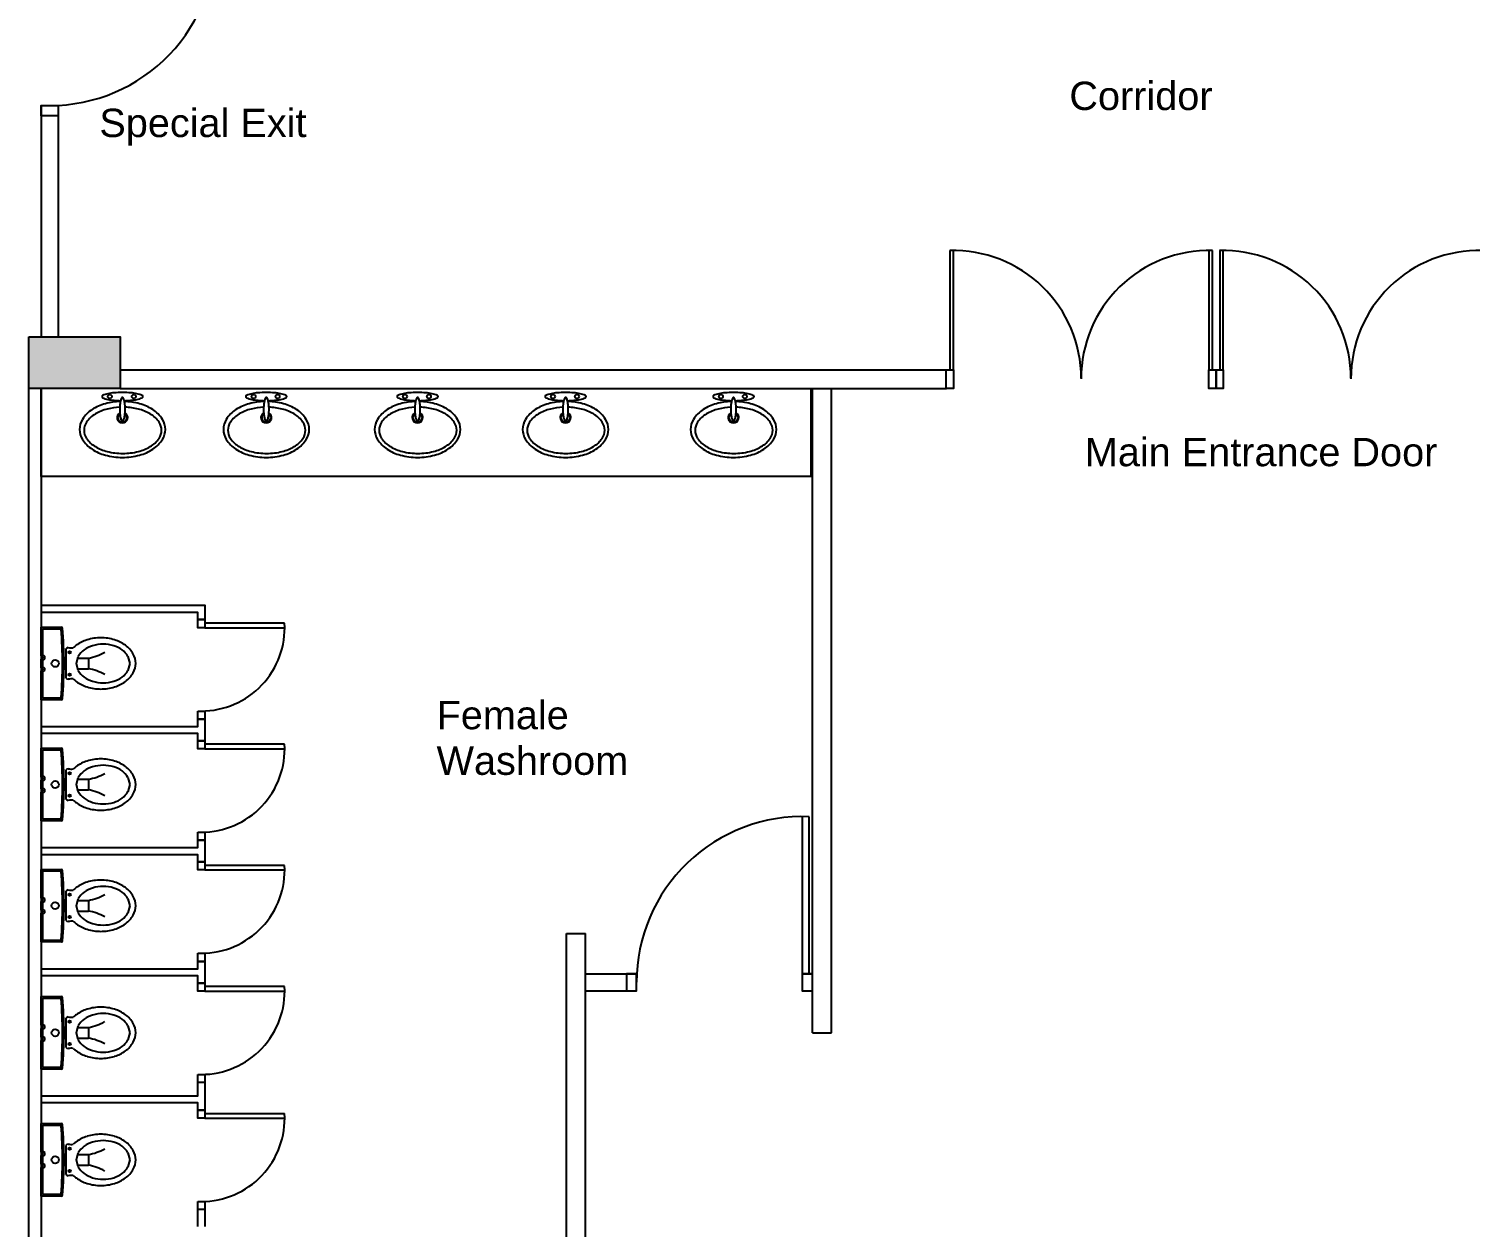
# Model space of a CAD drawing. Header units: inches. Extents: x 535 to 3103, y 2999 to 4393.
# Drawn here: x 1321.8 to 1626.5, y 3250.7 to 3504.1 of the extents above; entities that cross this region are included whole.
import ezdxf

# ---------------------------------------------------------------- set-up
doc = ezdxf.new("R2010")
doc.units = ezdxf.units.IN
doc.header["$MEASUREMENT"] = 0
for name, color, linetype in [('02', 1, 'Continuous'), ('ARQ-ALV', 3, 'Continuous'), ('Column', 6, 'Continuous'), ('Door', 130, 'Continuous'), ('Sofa Washroom', 8, 'Continuous'), ('Stairs', 1, 'Continuous'), ('Text', 7, 'Continuous'), ('Wall', 3, 'Continuous'), ('Washroom wall', 2, 'Continuous')]:
    doc.layers.add(name, color=color, linetype=linetype)
doc.styles.get("Standard").update_dxf_attribs({"font": 'arial.ttf'})

# ---------------------------------------------------------------- blocks, each defined once
blk = doc.blocks.new('15PLAV01')
for points in [[(-12.2, 1.77, 0.142413), (-11.37, -1.08, 0.107169), (-8.62, -3.86, 0.078677), (-4.85, -5.55, 0.066056), (0.01, -6.19, 0.066056), (4.87, -5.55, 0.078677), (8.64, -3.86, 0.107169), (11.39, -1.08, 0.142413), (12.22, 1.77, 0.142413), (11.39, 4.62, 0.107169), (8.64, 7.4, 0.078677), (4.87, 9.09, 0.058254), (0.59, 9.72, 0.058254)], [(-0.57, 9.72, 0.058254), (-4.85, 9.09, 0.078677), (-8.62, 7.4, 0.107169), (-11.37, 4.62, 0.142413), (-12.2, 1.77)], [(0.54, 9.94, 0.016127), (2.42, 10.04, 0.028693), (4.14, 10.28, 0.063192), (5.65, 10.78, 0.287816), (5.85, 11.1, 0.287816), (5.65, 11.42, 0.063192), (4.14, 11.93, 0.028693), (2.42, 12.17, 0.020666), (0.01, 12.27, 0.020666), (-2.4, 12.17, 0.028693), (-4.12, 11.93, 0.063192), (-5.63, 11.42, 0.287816), (-5.83, 11.1, 0.287816)], [(-5.83, 11.1, 0.287816), (-5.63, 10.78, 0.063192), (-4.12, 10.28, 0.028693), (-2.4, 10.04, 0.016127), (-0.52, 9.94, 0.016127)], [(-10.92, 1.51, 0.152986), (-10.2, -0.8, 0.106898), (-7.69, -3.14, 0.074008), (-4.31, -4.53, 0.060597), (0.12, -5.07, 0.060597), (4.54, -4.53, 0.074008), (7.92, -3.14, 0.106898), (10.43, -0.8, 0.152986), (11.16, 1.51, 0.152986), (10.43, 3.83, 0.106898), (7.92, 6.16, 0.074008), (4.54, 7.55, 0.05164), (0.77, 8.08, 0.05164)], [(-0.76, 8.07, 0.048749), (-4.31, 7.55, 0.074008), (-7.69, 6.16, 0.106898), (-10.2, 3.83, 0.152986), (-10.92, 1.51)]]:
    blk.add_lwpolyline(points, format="xyb")
blk.add_lwpolyline([(0.01, 10.84, 0.272053), (-0.21, 10.72, 0.070491), (-0.54, 9.86, 0.032887), (-0.7, 8.86, 0.023829), (-0.77, 7.47, 0.023829), (-0.7, 6.09, 0.032887), (-0.54, 5.09, 0.070491), (-0.21, 4.23, 0.272053), (0.01, 4.1, 0.272053), (0.23, 4.23, 0.070491), (0.56, 5.09, 0.032887), (0.72, 6.09, 0.023829), (0.79, 7.47, 0.023829), (0.72, 8.86, 0.032887), (0.56, 9.86, 0.070491), (0.23, 10.72, 0.272053)], format="xyb", close=True)
for centre in [(-3.57, 11.12), (3.25, 11.12)]:
    blk.add_circle(centre, 0.583)
for radius, start, end in [(1.51, 119.1251, 60.334), (1.3, 123.6128, 55.736)]:
    blk.add_arc((0, 5.14), radius, start, end)

msp = doc.modelspace()

# ---------------------------------------------------------------- hatches: boundary and pattern name
at = {"layer": 'Stairs'}
h = msp.add_hatch(dxfattribs=at)
h.set_pattern_fill('ANSI31', color=6)
h.paths.add_polyline_path([(2873.86, 3461.02), (2854.55, 3461.02), (2854.55, 3450.11), (2873.86, 3450.11)])
h.paths.add_polyline_path([(2386.13, 3460.87), (2366.81, 3460.87), (2366.81, 3449.95), (2386.13, 3449.95)])
h.paths.add_polyline_path([(2386.13, 3031.89), (2366.81, 3031.89), (2366.81, 3020.97), (2386.13, 3020.97)])
h.paths.add_polyline_path([(2544.14, 3031.89), (2524.82, 3031.89), (2524.82, 3020.97), (2544.14, 3020.97)])
h.paths.add_polyline_path([(2689.03, 3031.89), (2669.72, 3031.89), (2669.72, 3020.97), (2689.03, 3020.97)])
h.paths.add_polyline_path([(2873.9, 3031.82), (2854.59, 3031.82), (2854.59, 3020.91), (2873.9, 3020.91)])
h.paths.add_polyline_path([(1341.11, 3438.95), (1321.8, 3438.95), (1321.8, 3428.03), (1341.11, 3428.03)])
h.paths.add_polyline_path([(1828.85, 3439.1), (1809.54, 3439.1), (1809.54, 3428.19), (1828.85, 3428.19)])
h.paths.add_polyline_path([(1828.88, 3009.9), (1809.57, 3009.9), (1809.57, 2998.99), (1828.88, 2998.99)])
h.paths.add_polyline_path([(1644.02, 3009.97), (1624.7, 3009.97), (1624.7, 2999.05), (1644.02, 2999.05)])
h.paths.add_polyline_path([(1499.12, 3009.97), (1479.81, 3009.97), (1479.81, 2999.05), (1499.12, 2999.05)])
h.paths.add_polyline_path([(1341.11, 3009.97), (1321.8, 3009.97), (1321.8, 2999.05), (1341.11, 2999.05)])

# ---------------------------------------------------------------- linework, layer by layer
at = {"layer": '02'}
for points in [[(1375.87, 3378.44), (1359.03, 3378.44), (1359.03, 3377.48), (1375.89, 3377.48)], [(1375.87, 3352.82), (1359.03, 3352.82), (1359.03, 3351.86), (1375.89, 3351.86)], [(1375.87, 3327.2), (1359.03, 3327.2), (1359.03, 3326.25), (1375.89, 3326.25)], [(1375.87, 3301.58), (1359.03, 3301.58), (1359.03, 3300.63), (1375.89, 3300.63)], [(1375.87, 3274.71), (1359.03, 3274.71), (1359.03, 3273.76), (1375.89, 3273.76)]]:
    msp.add_lwpolyline(points, dxfattribs=at)
at = {"layer": 'ARQ-ALV'}
msp.add_line((1487.46, 3300.69), (1487.46, 3304.29), dxfattribs=at)
at = {"layer": 'Column'}
msp.add_lwpolyline([(1321.8, 3438.95), (1341.11, 3438.95), (1341.11, 3428.03), (1321.8, 3428.03)], close=True, dxfattribs=at)
at = {"layer": 'Door'}
for points in [[(1328.03, 3487.88), (1328.03, 3485.74), (1324.42, 3485.74), (1324.42, 3487.88)], [(1515.75, 3432.02), (1517.27, 3432.02), (1517.27, 3428.02), (1515.75, 3428.02)], [(1571.27, 3432.02), (1572.79, 3432.02), (1572.79, 3428.02), (1571.27, 3428.02)], [(1572.79, 3432.02), (1574.31, 3432.02), (1574.31, 3428.02), (1572.79, 3428.02)], [(1357.51, 3379.2), (1359.03, 3379.2), (1359.03, 3377.48), (1357.51, 3377.48)], [(1357.51, 3359.86), (1359.03, 3359.86), (1359.03, 3358.14), (1357.51, 3358.14)], [(1357.51, 3353.58), (1359.03, 3353.58), (1359.03, 3351.86), (1357.51, 3351.86)], [(1357.51, 3334.24), (1359.03, 3334.24), (1359.03, 3332.53), (1357.51, 3332.53)], [(1357.51, 3327.96), (1359.03, 3327.96), (1359.03, 3326.25), (1357.51, 3326.25)], [(1357.51, 3308.62), (1359.03, 3308.62), (1359.03, 3306.91), (1357.51, 3306.91)], [(1450.28, 3304.29), (1448.13, 3304.29), (1448.13, 3300.68), (1450.28, 3300.68)], [(1487.46, 3304.29), (1485.32, 3304.29), (1485.32, 3300.68), (1487.46, 3300.68)], [(1357.51, 3302.34), (1359.03, 3302.34), (1359.03, 3300.63), (1357.51, 3300.63)], [(1357.51, 3283), (1359.03, 3283), (1359.03, 3281.29), (1357.51, 3281.29)], [(1357.51, 3275.47), (1359.03, 3275.47), (1359.03, 3273.76), (1357.51, 3273.76)], [(1357.51, 3256.13), (1359.03, 3256.13), (1359.03, 3254.42), (1357.51, 3254.42)]]:
    msp.add_lwpolyline(points, close=True, dxfattribs=at)
for points in [[(1516.51, 3457.21), (1516.51, 3432.02), (1517.27, 3432.02), (1517.27, 3457.22)], [(1571.27, 3457.22), (1571.27, 3432.02), (1572.04, 3432.02), (1572.04, 3457.21)], [(1573.55, 3457.21), (1573.55, 3432.02), (1574.32, 3432.02), (1574.32, 3457.22)], [(1485.32, 3337.53), (1485.32, 3304.29), (1486.74, 3304.29), (1486.74, 3337.5)]]:
    msp.add_lwpolyline(points, dxfattribs=at)
for centre, radius, start, end in [((1326.23, 3522.92), 35.04, 270, 2.3291), ((1517.27, 3430.22), 27, 0, 91.6158), ((1571.27, 3430.22), 27, 88.3721, 180.2743), ((1574.31, 3430.22), 27, 0, 91.6158), ((1628.31, 3430.22), 27, 88.3721, 180.2743), ((1358.27, 3377.48), 17.62, 270, 3.1106), ((1358.27, 3351.86), 17.62, 270, 3.1106), ((1485.32, 3302.49), 35.04, 87.6709, 180), ((1358.27, 3326.25), 17.62, 270, 3.1106), ((1358.27, 3300.63), 17.62, 270, 3.1106), ((1358.27, 3273.76), 17.62, 270, 3.1106)]:
    msp.add_arc(centre, radius, start, end, dxfattribs=at)
at = {"layer": 'Sofa Washroom'}
for p, q in [((1324.42, 3377.59), (1328.67, 3377.59)), ((1324.42, 3371.52), (1324.42, 3377.59)), ((1324.42, 3376.84), (1324.75, 3376.84)), ((1324.42, 3376.24), (1324.75, 3376.24)), ((1324.75, 3377.27), (1328.44, 3377.27)), ((1324.75, 3371.71), (1324.75, 3377.27)), ((1324.42, 3373.23), (1324.75, 3373.23)), ((1324.42, 3372.63), (1324.75, 3372.63)), ((1324.86, 3371.26), (1324.42, 3371.52)), ((1324.42, 3370.84), (1324.86, 3371.11)), ((1324.42, 3369.01), (1324.42, 3370.84)), ((1325.18, 3371.46), (1324.75, 3371.71)), ((1324.75, 3370.65), (1325.18, 3370.91)), ((1324.75, 3369.2), (1324.75, 3370.65)), ((1324.86, 3371.11), (1324.86, 3371.26)), ((1325.18, 3370.91), (1325.18, 3371.46)), ((1329.24, 3370.73), (1329.24, 3369.92)), ((1329.29, 3370.73), (1329.24, 3370.73)), ((1329.29, 3369.92), (1329.29, 3370.73)), ((1329.66, 3370.67), (1329.29, 3370.67)), ((1329.65, 3372.99), (1329.65, 3366.86)), ((1331.87, 3369.91), (1332.26, 3371.4)), ((1332.17, 3371.04), (1334.39, 3371.04)), ((1334.39, 3371.04), (1334.39, 3368.81)), ((1342.75, 3371.4), (1343.15, 3369.91)), ((1324.86, 3368.74), (1324.42, 3369.01)), ((1324.42, 3368.33), (1324.86, 3368.59)), ((1324.42, 3362.25), (1324.42, 3368.33)), ((1324.42, 3367.22), (1324.75, 3367.22)), ((1325.18, 3368.94), (1324.75, 3369.2)), ((1324.75, 3368.13), (1325.18, 3368.39)), ((1324.75, 3362.58), (1324.75, 3368.13)), ((1324.86, 3368.59), (1324.86, 3368.74)), ((1325.18, 3368.39), (1325.18, 3368.94)), ((1329.24, 3369.92), (1329.24, 3369.11)), ((1329.24, 3369.11), (1329.29, 3369.11)), ((1329.29, 3369.11), (1329.29, 3369.92)), ((1329.66, 3369.18), (1329.29, 3369.18)), ((1332.26, 3368.42), (1331.87, 3369.91)), ((1332.16, 3368.81), (1334.39, 3368.81)), ((1343.15, 3369.91), (1342.75, 3368.42)), ((1324.42, 3366.62), (1324.75, 3366.62)), ((1324.42, 3363.61), (1324.75, 3363.61)), ((1324.42, 3363.01), (1324.75, 3363.01)), ((1328.67, 3362.25), (1324.42, 3362.25)), ((1328.44, 3362.58), (1324.75, 3362.58)), ((1324.42, 3351.98), (1328.67, 3351.98)), ((1324.42, 3345.9), (1324.42, 3351.98)), ((1324.42, 3351.22), (1324.75, 3351.22)), ((1324.42, 3350.62), (1324.75, 3350.62)), ((1324.75, 3351.65), (1328.44, 3351.65)), ((1324.75, 3346.1), (1324.75, 3351.65)), ((1324.42, 3347.61), (1324.75, 3347.61)), ((1324.42, 3347.01), (1324.75, 3347.01)), ((1324.86, 3345.64), (1324.42, 3345.9)), ((1325.18, 3345.84), (1324.75, 3346.1)), ((1325.18, 3345.29), (1325.18, 3345.84)), ((1329.65, 3347.37), (1329.65, 3341.24)), ((1331.87, 3344.29), (1332.26, 3345.78)), ((1342.75, 3345.78), (1343.15, 3344.29)), ((1324.42, 3345.22), (1324.86, 3345.49)), ((1324.42, 3343.39), (1324.42, 3345.22)), ((1324.86, 3343.12), (1324.42, 3343.39)), ((1324.42, 3342.71), (1324.86, 3342.97)), ((1324.42, 3336.64), (1324.42, 3342.71)), ((1324.75, 3345.03), (1325.18, 3345.29)), ((1324.75, 3343.58), (1324.75, 3345.03)), ((1325.18, 3343.32), (1324.75, 3343.58)), ((1324.75, 3342.52), (1325.18, 3342.77)), ((1324.86, 3345.49), (1324.86, 3345.64)), ((1324.86, 3342.97), (1324.86, 3343.12)), ((1325.18, 3342.77), (1325.18, 3343.32)), ((1329.24, 3345.12), (1329.24, 3344.31)), ((1329.29, 3345.12), (1329.24, 3345.12)), ((1329.24, 3344.31), (1329.24, 3343.5)), ((1329.24, 3343.5), (1329.29, 3343.5)), ((1329.29, 3344.31), (1329.29, 3345.12)), ((1329.66, 3345.05), (1329.29, 3345.05)), ((1329.29, 3343.5), (1329.29, 3344.31)), ((1329.66, 3343.56), (1329.29, 3343.56)), ((1332.26, 3342.8), (1331.87, 3344.29)), ((1332.16, 3343.19), (1334.39, 3343.19)), ((1332.17, 3345.42), (1334.39, 3345.42)), ((1334.39, 3345.42), (1334.39, 3343.19)), ((1343.15, 3344.29), (1342.75, 3342.8)), ((1324.42, 3341.6), (1324.75, 3341.6)), ((1324.42, 3341), (1324.75, 3341)), ((1324.75, 3336.96), (1324.75, 3342.52)), ((1324.42, 3337.99), (1324.75, 3337.99)), ((1324.42, 3337.39), (1324.75, 3337.39)), ((1328.67, 3336.64), (1324.42, 3336.64)), ((1328.44, 3336.96), (1324.75, 3336.96)), ((1324.42, 3326.36), (1328.67, 3326.36)), ((1324.42, 3320.29), (1324.42, 3326.36)), ((1324.42, 3325.61), (1324.75, 3325.61)), ((1324.42, 3325), (1324.75, 3325)), ((1324.75, 3326.04), (1328.44, 3326.04)), ((1324.75, 3320.48), (1324.75, 3326.04)), ((1324.42, 3322), (1324.75, 3322)), ((1324.42, 3321.39), (1324.75, 3321.39)), ((1329.65, 3321.75), (1329.65, 3315.63)), ((1324.86, 3320.02), (1324.42, 3320.29)), ((1324.42, 3319.61), (1324.86, 3319.87)), ((1324.42, 3317.77), (1324.42, 3319.61)), ((1325.18, 3320.22), (1324.75, 3320.48)), ((1324.75, 3319.41), (1325.18, 3319.67)), ((1324.75, 3317.96), (1324.75, 3319.41)), ((1324.86, 3319.87), (1324.86, 3320.02)), ((1325.18, 3319.67), (1325.18, 3320.22)), ((1329.24, 3319.5), (1329.24, 3318.69)), ((1329.29, 3319.5), (1329.24, 3319.5)), ((1329.24, 3318.69), (1329.24, 3317.88)), ((1329.29, 3318.69), (1329.29, 3319.5)), ((1329.66, 3319.43), (1329.29, 3319.43)), ((1329.29, 3317.88), (1329.29, 3318.69)), ((1331.87, 3318.68), (1332.26, 3320.16)), ((1332.26, 3317.19), (1331.87, 3318.68)), ((1332.17, 3319.81), (1334.39, 3319.81)), ((1334.39, 3319.81), (1334.39, 3317.57)), ((1342.75, 3320.16), (1343.15, 3318.68)), ((1343.15, 3318.68), (1342.75, 3317.19)), ((1324.86, 3317.51), (1324.42, 3317.77)), ((1324.42, 3317.09), (1324.86, 3317.35)), ((1324.42, 3311.02), (1324.42, 3317.09)), ((1324.42, 3315.98), (1324.75, 3315.98)), ((1324.42, 3315.38), (1324.75, 3315.38)), ((1325.18, 3317.7), (1324.75, 3317.96)), ((1324.75, 3316.9), (1325.18, 3317.15)), ((1324.75, 3311.34), (1324.75, 3316.9)), ((1324.86, 3317.35), (1324.86, 3317.51)), ((1325.18, 3317.15), (1325.18, 3317.7)), ((1329.24, 3317.88), (1329.29, 3317.88)), ((1329.66, 3317.94), (1329.29, 3317.94)), ((1332.16, 3317.57), (1334.39, 3317.57)), ((1324.42, 3312.37), (1324.75, 3312.37)), ((1324.42, 3311.77), (1324.75, 3311.77)), ((1328.67, 3311.02), (1324.42, 3311.02)), ((1328.44, 3311.34), (1324.75, 3311.34)), ((1324.42, 3299.49), (1328.67, 3299.49)), ((1324.42, 3293.41), (1324.42, 3299.49)), ((1324.42, 3298.73), (1324.75, 3298.73)), ((1324.42, 3298.13), (1324.75, 3298.13)), ((1324.75, 3299.16), (1328.44, 3299.16)), ((1324.75, 3293.61), (1324.75, 3299.16)), ((1324.42, 3295.12), (1324.75, 3295.12)), ((1324.42, 3294.52), (1324.75, 3294.52)), ((1329.65, 3294.88), (1329.65, 3288.75)), ((1324.86, 3293.15), (1324.42, 3293.41)), ((1324.42, 3292.73), (1324.86, 3293)), ((1324.42, 3290.9), (1324.42, 3292.73)), ((1324.86, 3290.64), (1324.42, 3290.9)), ((1325.18, 3293.35), (1324.75, 3293.61)), ((1324.75, 3292.54), (1325.18, 3292.8)), ((1324.75, 3291.09), (1324.75, 3292.54)), ((1325.18, 3290.83), (1324.75, 3291.09)), ((1324.86, 3293), (1324.86, 3293.15)), ((1325.18, 3292.8), (1325.18, 3293.35)), ((1329.24, 3292.63), (1329.24, 3291.82)), ((1329.29, 3292.63), (1329.24, 3292.63)), ((1329.24, 3291.82), (1329.24, 3291.01)), ((1329.24, 3291.01), (1329.29, 3291.01)), ((1329.29, 3291.82), (1329.29, 3292.63)), ((1329.66, 3292.56), (1329.29, 3292.56)), ((1329.29, 3291.01), (1329.29, 3291.82)), ((1329.66, 3291.07), (1329.29, 3291.07)), ((1331.87, 3291.8), (1332.26, 3293.29)), ((1332.26, 3290.32), (1331.87, 3291.8)), ((1332.17, 3292.93), (1334.39, 3292.93)), ((1334.39, 3292.93), (1334.39, 3290.7)), ((1342.75, 3293.29), (1343.15, 3291.8)), ((1343.15, 3291.8), (1342.75, 3290.32)), ((1324.42, 3290.22), (1324.86, 3290.48)), ((1324.42, 3284.15), (1324.42, 3290.22)), ((1324.42, 3289.11), (1324.75, 3289.11)), ((1324.42, 3288.51), (1324.75, 3288.51)), ((1324.75, 3290.03), (1325.18, 3290.28)), ((1324.75, 3284.47), (1324.75, 3290.03)), ((1324.86, 3290.48), (1324.86, 3290.64)), ((1325.18, 3290.28), (1325.18, 3290.83)), ((1332.16, 3290.7), (1334.39, 3290.7)), ((1324.42, 3285.5), (1324.75, 3285.5)), ((1324.42, 3284.9), (1324.75, 3284.9)), ((1328.67, 3284.15), (1324.42, 3284.15)), ((1328.44, 3284.47), (1324.75, 3284.47)), ((1324.42, 3272.61), (1328.67, 3272.61)), ((1324.42, 3266.54), (1324.42, 3272.61)), ((1324.42, 3271.86), (1324.75, 3271.86)), ((1324.42, 3271.26), (1324.75, 3271.26)), ((1324.75, 3272.29), (1328.44, 3272.29)), ((1324.75, 3266.74), (1324.75, 3272.29)), ((1324.42, 3268.25), (1324.75, 3268.25)), ((1324.42, 3267.65), (1324.75, 3267.65)), ((1324.86, 3266.28), (1324.42, 3266.54)), ((1325.18, 3266.48), (1324.75, 3266.74)), ((1329.65, 3268.01), (1329.65, 3261.88)), ((1324.42, 3265.86), (1324.86, 3266.13)), ((1324.42, 3264.03), (1324.42, 3265.86)), ((1324.86, 3263.76), (1324.42, 3264.03)), ((1324.42, 3263.35), (1324.86, 3263.61)), ((1324.75, 3265.67), (1325.18, 3265.93)), ((1324.75, 3264.22), (1324.75, 3265.67)), ((1325.18, 3263.96), (1324.75, 3264.22)), ((1324.86, 3266.13), (1324.86, 3266.28)), ((1324.86, 3263.61), (1324.86, 3263.76)), ((1325.18, 3265.93), (1325.18, 3266.48)), ((1325.18, 3263.41), (1325.18, 3263.96)), ((1329.24, 3265.75), (1329.24, 3264.95)), ((1329.29, 3265.75), (1329.24, 3265.75)), ((1329.24, 3264.95), (1329.24, 3264.14)), ((1329.24, 3264.14), (1329.29, 3264.14)), ((1329.29, 3264.95), (1329.29, 3265.75)), ((1329.66, 3265.69), (1329.29, 3265.69)), ((1329.29, 3264.14), (1329.29, 3264.95)), ((1329.66, 3264.2), (1329.29, 3264.2)), ((1331.87, 3264.93), (1332.26, 3266.42)), ((1332.26, 3263.44), (1331.87, 3264.93)), ((1332.16, 3263.83), (1334.39, 3263.83)), ((1332.17, 3266.06), (1334.39, 3266.06)), ((1334.39, 3266.06), (1334.39, 3263.83)), ((1342.75, 3266.42), (1343.15, 3264.93)), ((1343.15, 3264.93), (1342.75, 3263.44)), ((1324.42, 3257.28), (1324.42, 3263.35)), ((1324.42, 3262.24), (1324.75, 3262.24)), ((1324.42, 3261.64), (1324.75, 3261.64)), ((1324.75, 3263.15), (1325.18, 3263.41)), ((1324.75, 3257.6), (1324.75, 3263.15)), ((1324.42, 3258.63), (1324.75, 3258.63)), ((1324.42, 3258.03), (1324.75, 3258.03)), ((1328.44, 3257.6), (1324.75, 3257.6)), ((1328.67, 3257.28), (1324.42, 3257.28))]:
    msp.add_line(p, q, dxfattribs=at)
at = {"layer": 'Sofa Washroom', "ltscale": 3}
msp.add_lwpolyline([(1487.11, 3428.03), (1487.11, 3409.44), (1324.42, 3409.44), (1324.42, 3428.03)], dxfattribs=at)
at = {"layer": 'Sofa Washroom'}
for centre, radius in [((1327.37, 3369.92), 0.754), ((1330.43, 3372.28), 0.244), ((1330.43, 3367.57), 0.244), ((1330.43, 3346.66), 0.244), ((1327.37, 3344.31), 0.754), ((1330.43, 3341.95), 0.244), ((1327.37, 3318.69), 0.754), ((1330.43, 3321.04), 0.244), ((1330.43, 3316.33), 0.244), ((1330.43, 3294.17), 0.244), ((1327.37, 3291.82), 0.754), ((1330.43, 3289.46), 0.244), ((1330.43, 3267.3), 0.244), ((1327.37, 3264.95), 0.754), ((1330.43, 3262.59), 0.244)]:
    msp.add_circle(centre, radius, dxfattribs=at)
for centre, radius, start, end in [((1328.44, 3377.11), 0.166, 4.9598, 90), ((1245.47, 3369.91), 83.45, 0.0124, 4.9598), ((1328.67, 3377.36), 0.234, 5.1196, 90), ((1245.47, 3369.91), 83.77, 0.0124, 5.1196), ((1330.3, 3372.43), 0.857, 101.5708, 139.4951), ((1330.81, 3376.28), 3.08, 257.347, 276.9416), ((1335.29, 3369.02), 5.87, 126.3045, 134.3819), ((1336.33, 3367.59), 7.64, 106.9261, 126.3045), ((1336.97, 3368.04), 5.88, 106.6854, 125.8906), ((1337.02, 3365.34), 10, 90, 106.9261), ((1337.51, 3366.22), 7.77, 90, 106.6854), ((1337.02, 3365.34), 10, 73.0739, 90), ((1337.51, 3366.22), 7.77, 73.3146, 90), ((1338.05, 3368.04), 5.88, 54.1094, 73.3146), ((1337.7, 3367.59), 7.64, 53.6955, 73.0739), ((1338.75, 3369.02), 5.87, 29.4139, 53.6955), ((1336.13, 3369.18), 4.46, 125.8906, 150.2127), ((1332.42, 3381.98), 11.11, 280.2243, 299.2062), ((1338.88, 3369.18), 4.46, 29.7873, 54.1094), ((1340.36, 3369.92), 4.03, 0, 29.4139), ((1245.47, 3369.94), 83.45, 355.0402, 359.9876), ((1245.47, 3369.94), 83.77, 354.8804, 359.9876), ((1336.13, 3370.64), 4.46, 209.7873, 234.1094), ((1332.42, 3357.87), 11.11, 60.7938, 79.7757), ((1338.88, 3370.64), 4.46, 305.8906, 330.2127), ((1338.75, 3370.83), 5.87, 306.3045, 330.5861), ((1340.36, 3369.92), 4.03, 330.5861, 0), ((1330.3, 3367.42), 0.857, 220.5049, 258.4292), ((1330.81, 3363.57), 3.08, 83.0584, 102.653), ((1335.29, 3370.83), 5.87, 225.6181, 233.6955), ((1336.33, 3372.26), 7.64, 233.6955, 253.0739), ((1336.97, 3371.79), 5.88, 234.1094, 253.3146), ((1337.02, 3374.51), 10, 253.0739, 270), ((1337.51, 3373.6), 7.77, 253.3146, 270), ((1337.02, 3374.51), 10, 270, 286.9261), ((1337.51, 3373.6), 7.77, 270, 286.6854), ((1338.05, 3371.79), 5.88, 286.6854, 305.8906), ((1337.7, 3372.26), 7.64, 286.9261, 306.3045), ((1328.44, 3362.74), 0.166, 270, 355.0402), ((1328.67, 3362.49), 0.234, 270, 354.8804), ((1328.67, 3351.74), 0.234, 5.1196, 90), ((1328.44, 3351.49), 0.166, 4.9598, 90), ((1245.47, 3344.29), 83.45, 0.0124, 4.9598), ((1245.47, 3344.29), 83.77, 0.0124, 5.1196), ((1336.33, 3341.97), 7.64, 106.9261, 126.3045), ((1337.02, 3339.72), 10, 90, 106.9261), ((1337.02, 3339.72), 10, 73.0739, 90), ((1337.7, 3341.97), 7.64, 53.6955, 73.0739), ((1330.3, 3346.81), 0.857, 101.5708, 139.4951), ((1330.81, 3350.66), 3.08, 257.347, 276.9416), ((1335.29, 3343.4), 5.87, 126.3045, 134.3819), ((1336.13, 3343.57), 4.46, 125.8906, 150.2127), ((1336.97, 3342.42), 5.88, 106.6854, 125.8906), ((1332.42, 3356.36), 11.11, 280.2243, 299.2062), ((1337.51, 3340.61), 7.77, 90, 106.6854), ((1337.51, 3340.61), 7.77, 73.3146, 90), ((1338.05, 3342.42), 5.88, 54.1094, 73.3146), ((1338.88, 3343.57), 4.46, 29.7873, 54.1094), ((1338.75, 3343.4), 5.87, 29.4139, 53.6955), ((1340.36, 3344.31), 4.03, 0, 29.4139), ((1245.47, 3344.32), 83.45, 355.0402, 359.9876), ((1245.47, 3344.32), 83.77, 354.8804, 359.9876), ((1336.13, 3345.02), 4.46, 209.7873, 234.1094), ((1332.42, 3332.25), 11.11, 60.7938, 79.7757), ((1338.88, 3345.02), 4.46, 305.8906, 330.2127), ((1340.36, 3344.31), 4.03, 330.5861, 0), ((1330.3, 3341.8), 0.857, 220.5049, 258.4292), ((1330.81, 3337.95), 3.08, 83.0584, 102.653), ((1335.29, 3345.21), 5.87, 225.6181, 233.6955), ((1336.33, 3346.64), 7.64, 233.6955, 253.0739), ((1336.97, 3346.17), 5.88, 234.1094, 253.3146), ((1337.51, 3347.98), 7.77, 253.3146, 270), ((1337.51, 3347.98), 7.77, 270, 286.6854), ((1338.05, 3346.17), 5.88, 286.6854, 305.8906), ((1337.7, 3346.64), 7.64, 286.9261, 306.3045), ((1338.75, 3345.21), 5.87, 306.3045, 330.5861), ((1328.44, 3337.12), 0.166, 270, 355.0402), ((1328.67, 3336.87), 0.234, 270, 354.8804), ((1337.02, 3348.89), 10, 253.0739, 270), ((1337.02, 3348.89), 10, 270, 286.9261), ((1328.44, 3325.87), 0.166, 4.9598, 90), ((1245.47, 3318.67), 83.45, 0.0124, 4.9598), ((1328.67, 3326.12), 0.234, 5.1196, 90), ((1245.47, 3318.67), 83.77, 0.0124, 5.1196), ((1330.3, 3321.19), 0.857, 101.5708, 139.4951), ((1330.81, 3325.04), 3.08, 257.347, 276.9416), ((1335.29, 3317.78), 5.87, 126.3045, 134.3819), ((1336.33, 3316.36), 7.64, 106.9261, 126.3045), ((1336.13, 3317.95), 4.46, 125.8906, 150.2127), ((1336.97, 3316.8), 5.88, 106.6854, 125.8906), ((1337.02, 3314.11), 10, 90, 106.9261), ((1337.51, 3314.99), 7.77, 90, 106.6854), ((1337.02, 3314.11), 10, 73.0739, 90), ((1337.51, 3314.99), 7.77, 73.3146, 90), ((1338.05, 3316.8), 5.88, 54.1094, 73.3146), ((1337.7, 3316.36), 7.64, 53.6955, 73.0739), ((1338.88, 3317.95), 4.46, 29.7873, 54.1094), ((1338.75, 3317.78), 5.87, 29.4139, 53.6955), ((1245.47, 3318.71), 83.45, 355.0402, 359.9876), ((1245.47, 3318.71), 83.77, 354.8804, 359.9876), ((1332.42, 3330.74), 11.11, 280.2243, 299.2062), ((1340.36, 3318.69), 4.03, 0, 29.4139), ((1340.36, 3318.69), 4.03, 330.5861, 0), ((1330.3, 3316.18), 0.857, 220.5049, 258.4292), ((1330.81, 3312.33), 3.08, 83.0584, 102.653), ((1335.29, 3319.59), 5.87, 225.6181, 233.6955), ((1336.13, 3319.4), 4.46, 209.7873, 234.1094), ((1336.97, 3320.55), 5.88, 234.1094, 253.3146), ((1332.42, 3306.63), 11.11, 60.7938, 79.7757), ((1338.05, 3320.55), 5.88, 286.6854, 305.8906), ((1338.88, 3319.4), 4.46, 305.8906, 330.2127), ((1338.75, 3319.59), 5.87, 306.3045, 330.5861), ((1336.33, 3321.02), 7.64, 233.6955, 253.0739), ((1337.02, 3323.27), 10, 253.0739, 270), ((1337.51, 3322.36), 7.77, 253.3146, 270), ((1337.02, 3323.27), 10, 270, 286.9261), ((1337.51, 3322.36), 7.77, 270, 286.6854), ((1337.7, 3321.02), 7.64, 286.9261, 306.3045), ((1328.44, 3311.51), 0.166, 270, 355.0402), ((1328.67, 3311.25), 0.234, 270, 354.8804), ((1328.44, 3299), 0.166, 4.9598, 90), ((1245.47, 3291.8), 83.45, 0.0124, 4.9598), ((1328.67, 3299.25), 0.234, 5.1196, 90), ((1245.47, 3291.8), 83.77, 0.0124, 5.1196), ((1337.02, 3287.23), 10, 90, 106.9261), ((1337.02, 3287.23), 10, 73.0739, 90), ((1330.3, 3294.32), 0.857, 101.5708, 139.4951), ((1330.81, 3298.17), 3.08, 257.347, 276.9416), ((1335.29, 3290.91), 5.87, 126.3045, 134.3819), ((1336.33, 3289.48), 7.64, 106.9261, 126.3045), ((1336.13, 3291.08), 4.46, 125.8906, 150.2127), ((1336.97, 3289.93), 5.88, 106.6854, 125.8906), ((1332.42, 3303.87), 11.11, 280.2243, 299.2062), ((1337.51, 3288.12), 7.77, 90, 106.6854), ((1337.51, 3288.12), 7.77, 73.3146, 90), ((1338.05, 3289.93), 5.88, 54.1094, 73.3146), ((1337.7, 3289.48), 7.64, 53.6955, 73.0739), ((1338.88, 3291.08), 4.46, 29.7873, 54.1094), ((1338.75, 3290.91), 5.87, 29.4139, 53.6955), ((1245.47, 3291.83), 83.45, 355.0402, 359.9876), ((1245.47, 3291.83), 83.77, 354.8804, 359.9876), ((1340.36, 3291.82), 4.03, 0, 29.4139), ((1340.36, 3291.82), 4.03, 330.5861, 0), ((1330.3, 3289.31), 0.857, 220.5049, 258.4292), ((1330.81, 3285.46), 3.08, 83.0584, 102.653), ((1335.29, 3292.72), 5.87, 225.6181, 233.6955), ((1336.33, 3294.15), 7.64, 233.6955, 253.0739), ((1336.13, 3292.53), 4.46, 209.7873, 234.1094), ((1336.97, 3293.68), 5.88, 234.1094, 253.3146), ((1332.42, 3279.76), 11.11, 60.7938, 79.7757), ((1337.51, 3295.49), 7.77, 253.3146, 270), ((1337.51, 3295.49), 7.77, 270, 286.6854), ((1338.05, 3293.68), 5.88, 286.6854, 305.8906), ((1337.7, 3294.15), 7.64, 286.9261, 306.3045), ((1338.88, 3292.53), 4.46, 305.8906, 330.2127), ((1338.75, 3292.72), 5.87, 306.3045, 330.5861), ((1337.02, 3296.4), 10, 253.0739, 270), ((1337.02, 3296.4), 10, 270, 286.9261), ((1328.44, 3284.63), 0.166, 270, 355.0402), ((1328.67, 3284.38), 0.234, 270, 354.8804), ((1328.67, 3272.38), 0.234, 5.1196, 90), ((1328.44, 3272.13), 0.166, 4.9598, 90), ((1245.47, 3264.93), 83.45, 0.0124, 4.9598), ((1245.47, 3264.93), 83.77, 0.0124, 5.1196), ((1336.33, 3262.61), 7.64, 106.9261, 126.3045), ((1337.02, 3260.36), 10, 90, 106.9261), ((1337.02, 3260.36), 10, 73.0739, 90), ((1337.7, 3262.61), 7.64, 53.6955, 73.0739), ((1330.3, 3267.45), 0.857, 101.5708, 139.4951), ((1330.81, 3271.3), 3.08, 257.347, 276.9416), ((1335.29, 3264.04), 5.87, 126.3045, 134.3819), ((1336.13, 3264.21), 4.46, 125.8906, 150.2127), ((1336.97, 3263.06), 5.88, 106.6854, 125.8906), ((1332.42, 3277), 11.11, 280.2243, 299.2062), ((1337.51, 3261.24), 7.77, 90, 106.6854), ((1337.51, 3261.24), 7.77, 73.3146, 90), ((1338.05, 3263.06), 5.88, 54.1094, 73.3146), ((1338.88, 3264.21), 4.46, 29.7873, 54.1094), ((1338.75, 3264.04), 5.87, 29.4139, 53.6955), ((1340.36, 3264.95), 4.03, 0, 29.4139), ((1245.47, 3264.96), 83.45, 355.0402, 359.9876), ((1245.47, 3264.96), 83.77, 354.8804, 359.9876), ((1332.42, 3252.89), 11.11, 60.7938, 79.7757), ((1340.36, 3264.95), 4.03, 330.5861, 0), ((1330.3, 3262.44), 0.857, 220.5049, 258.4292), ((1330.81, 3258.59), 3.08, 83.0584, 102.653), ((1335.29, 3265.85), 5.87, 225.6181, 233.6955), ((1336.33, 3267.28), 7.64, 233.6955, 253.0739), ((1336.13, 3265.66), 4.46, 209.7873, 234.1094), ((1336.97, 3266.81), 5.88, 234.1094, 253.3146), ((1337.51, 3268.62), 7.77, 253.3146, 270), ((1337.51, 3268.62), 7.77, 270, 286.6854), ((1338.05, 3266.81), 5.88, 286.6854, 305.8906), ((1337.7, 3267.28), 7.64, 286.9261, 306.3045), ((1338.88, 3265.66), 4.46, 305.8906, 330.2127), ((1338.75, 3265.85), 5.87, 306.3045, 330.5861), ((1328.44, 3257.76), 0.166, 270, 355.0402), ((1328.67, 3257.51), 0.234, 270, 354.8804), ((1337.02, 3269.53), 10, 253.0739, 270), ((1337.02, 3269.53), 10, 270, 286.9261)]:
    msp.add_arc(centre, radius, start, end, dxfattribs=at)
at = {"layer": 'Wall'}
for p, q in [((1324.42, 3487.88), (1324.42, 3438.95)), ((1328.03, 3485.74), (1328.03, 3438.95)), ((1341.11, 3432.03), (1517.29, 3432.03)), ((1544.24, 3432.03), (1544.34, 3432.03)), ((1601.27, 3432.19), (1601.39, 3432.19)), ((1321.8, 3009.97), (1321.8, 3428.03)), ((1324.42, 3428.03), (1324.42, 3009.97)), ((1341.11, 3428.03), (1491.46, 3428.03)), ((1487.46, 3291.79), (1487.46, 3428.03)), ((1491.46, 3291.79), (1491.46, 3428.03)), ((1491.46, 3428.03), (1515.77, 3428.03)), ((1435.46, 3312.82), (1439.46, 3312.82)), ((1435.46, 3188.24), (1435.46, 3312.82)), ((1439.46, 3188.24), (1439.46, 3312.82)), ((1439.46, 3304.27), (1450.32, 3304.27)), ((1485.32, 3304.27), (1487.46, 3304.27)), ((1439.46, 3300.69), (1450.28, 3300.69)), ((1439.46, 3300.69), (1450.28, 3300.69)), ((1485.32, 3300.69), (1487.46, 3300.69)), ((1485.32, 3300.69), (1487.46, 3300.69)), ((1487.46, 3291.79), (1491.46, 3291.79))]:
    msp.add_line(p, q, dxfattribs=at)
at = {"layer": 'Washroom wall'}
for p, q in [((1359.01, 3379.2), (1357.51, 3379.2)), ((1359.01, 3353.58), (1357.51, 3353.58)), ((1359.01, 3327.96), (1357.51, 3327.96)), ((1359.01, 3302.34), (1357.51, 3302.34)), ((1359.01, 3281.29), (1357.51, 3281.29)), ((1359.01, 3275.47), (1357.51, 3275.47)), ((1359.01, 3254.42), (1357.51, 3254.42))]:
    msp.add_line(p, q, dxfattribs=at)
for points in [[(1324.42, 3382.21), (1359.01, 3382.21), (1359.01, 3379.2)], [(1357.51, 3379.2), (1357.51, 3380.7), (1324.42, 3380.7)], [(1324.42, 3356.59), (1357.51, 3356.59), (1357.51, 3358.14), (1359.01, 3358.14), (1359.01, 3353.58)], [(1357.51, 3353.58), (1357.51, 3355.08), (1324.42, 3355.08)], [(1324.42, 3330.97), (1357.51, 3330.97), (1357.51, 3332.53), (1359.01, 3332.53), (1359.01, 3327.96)], [(1357.51, 3327.96), (1357.51, 3329.47), (1324.42, 3329.47)], [(1324.42, 3305.35), (1357.51, 3305.35), (1357.51, 3306.91), (1359.01, 3306.91), (1359.01, 3302.34)], [(1357.51, 3302.34), (1357.51, 3303.85), (1324.42, 3303.85)], [(1324.42, 3278.48), (1357.51, 3278.48), (1357.51, 3281.29)], [(1359.01, 3281.29), (1359.01, 3275.47)], [(1357.51, 3275.47), (1357.51, 3276.98), (1324.42, 3276.98)], [(1357.51, 3250.84), (1357.51, 3254.42)], [(1359.01, 3254.42), (1359.01, 3250.84)]]:
    msp.add_lwpolyline(points, dxfattribs=at)

# ---------------------------------------------------------------- block references
at = {"layer": 'Sofa Washroom', "xscale": 0.7433397990951212, "yscale": 0.7433397990951212, "zscale": 0.7433397990951212}
for p in [(1341.58, 3418.09), (1371.99, 3418.09), (1403.97, 3418.09), (1435.26, 3418.09), (1470.76, 3418.09)]:
    msp.add_blockref('15PLAV01', p, dxfattribs=at)

# ---------------------------------------------------------------- texts
at = {"layer": 'Text'}
for s, p in [('Corridor', (1541.77, 3486.94)), ('Special Exit', (1336.71, 3481.22)), ('Main Entrance Door', (1545.04, 3411.62)), ('Female ', (1408, 3356)), ('Washroom', (1408, 3346.36))]:
    msp.add_text(s, height=6, dxfattribs=at).set_placement(p)

doc.saveas('drawing.dxf')
